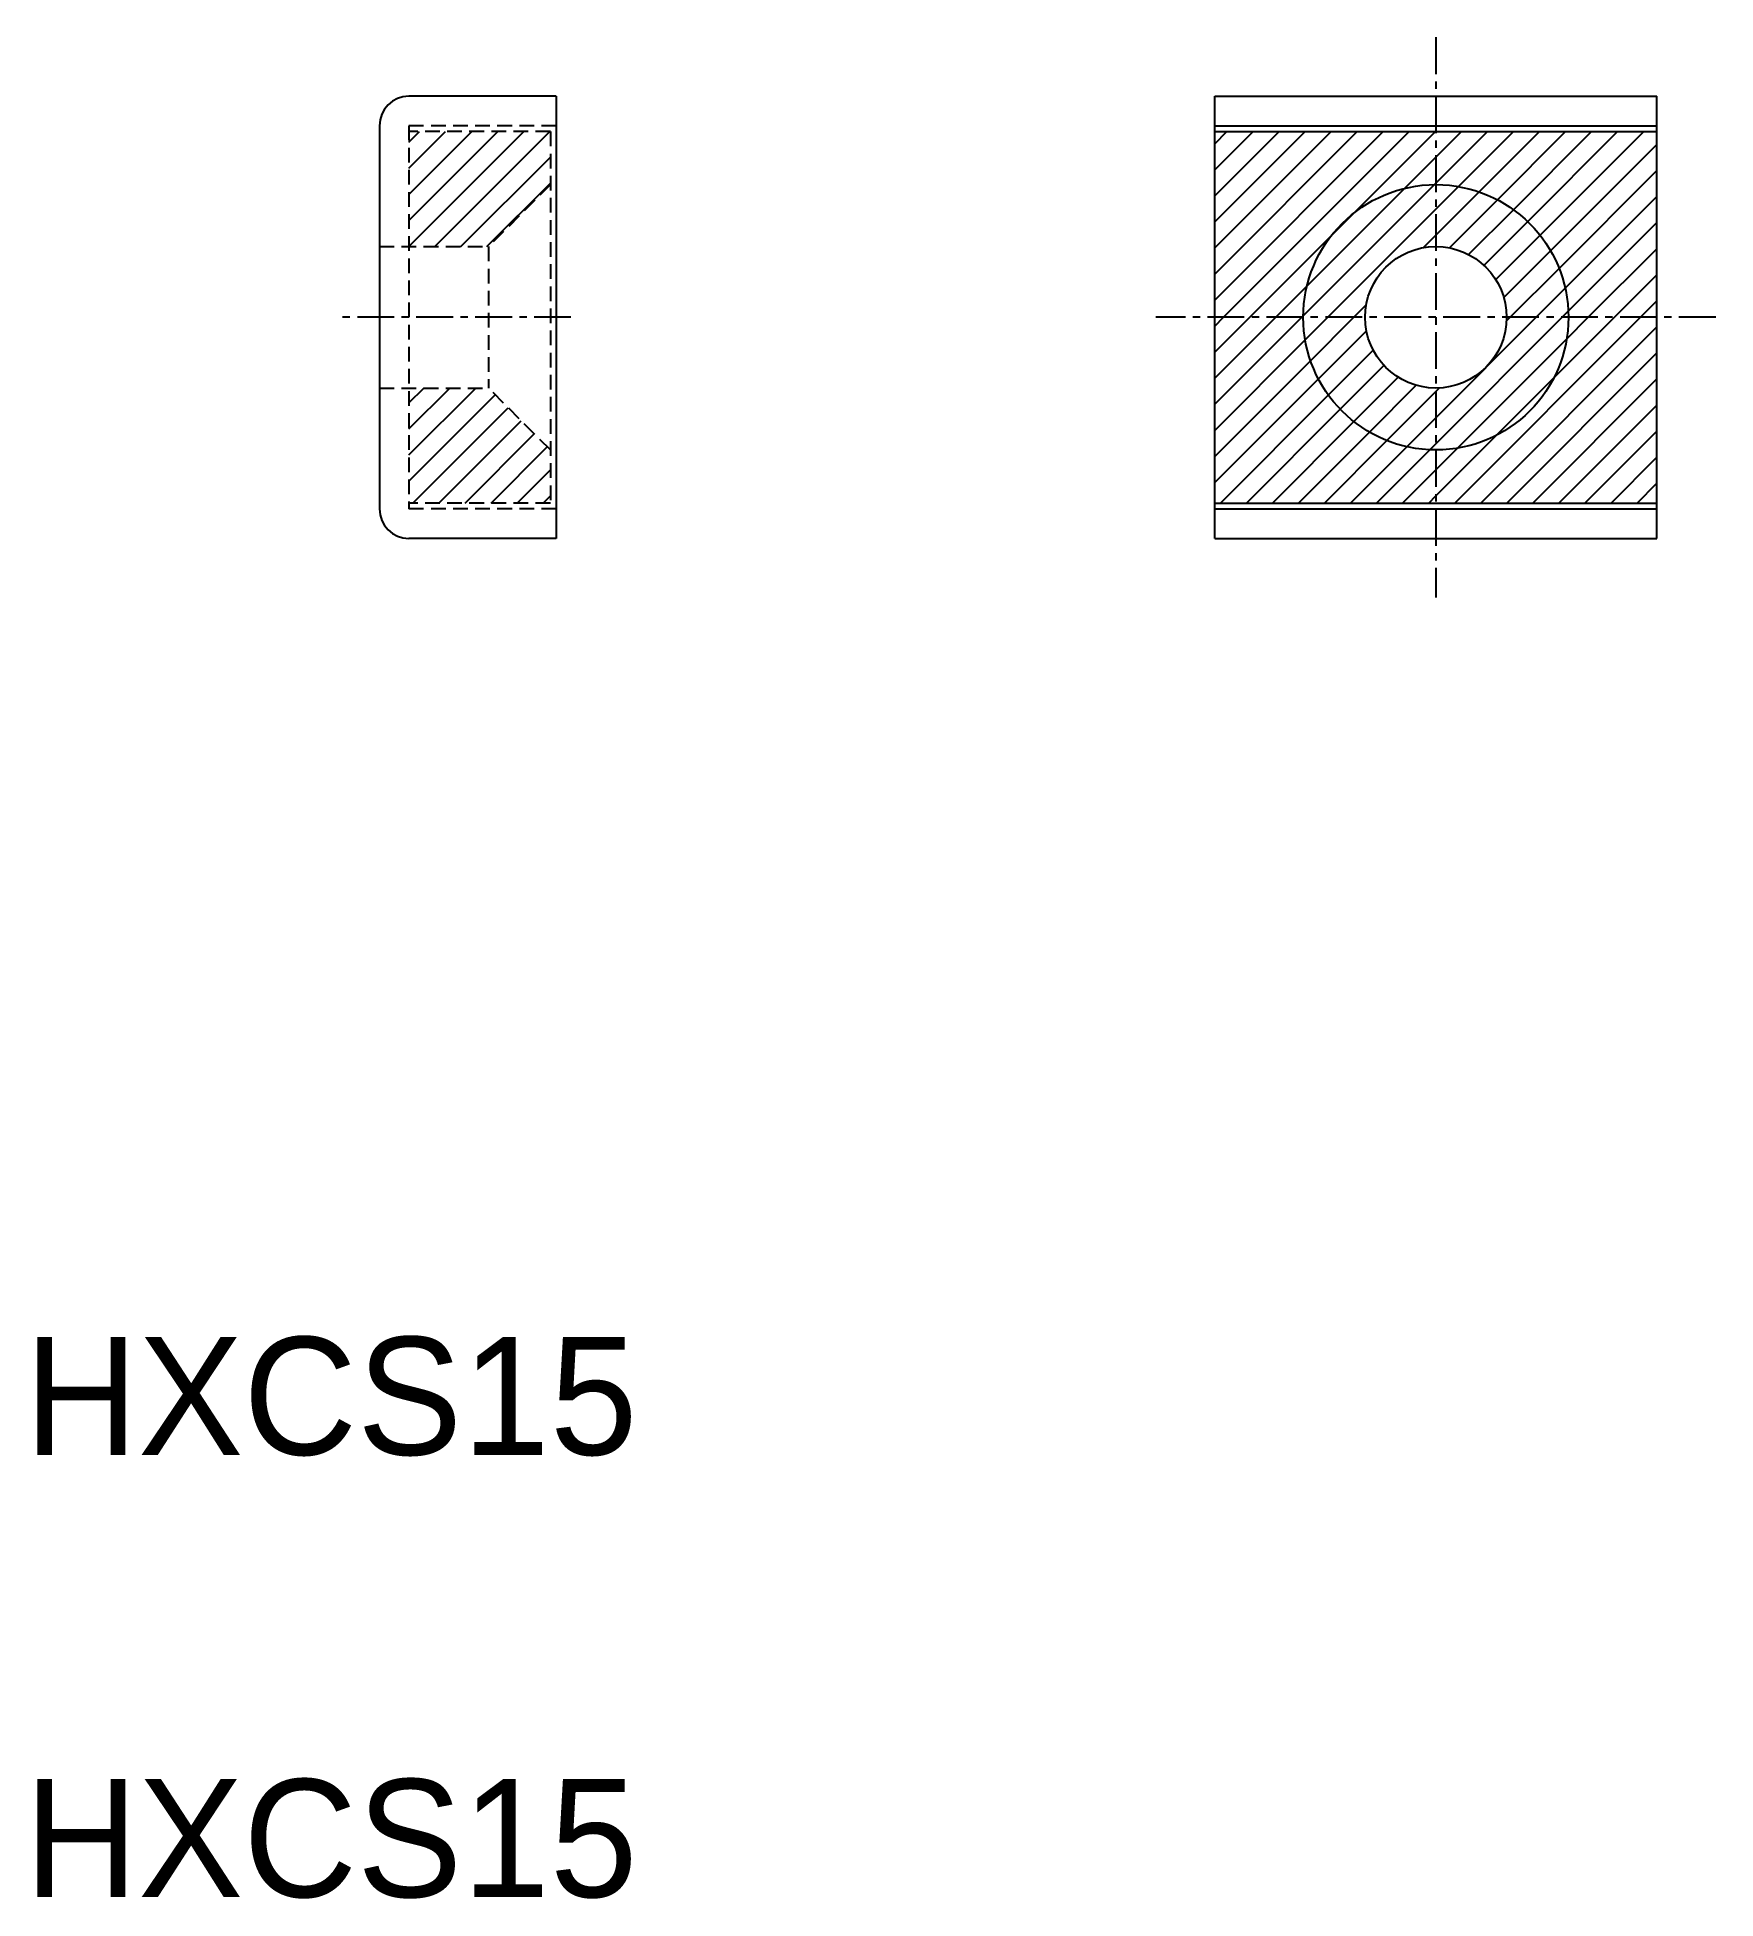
# Model space of a CAD drawing. Extents: x 253.4 to 310.4, y 114.5 to 177.7.
import ezdxf

# ---------------------------------------------------------------- set-up
doc = ezdxf.new("R2010")
doc.units = 0
doc.linetypes.add('CENTER', pattern=[2, 1.25, -0.25, 0.25, -0.25])
doc.linetypes.add('DASHED', pattern=[0.75, 0.5, -0.25])
doc.layers.get('0').update_dxf_attribs({"linetype": 'CONTINUOUS'})
doc.layers.add('CENTER', color=1, linetype='CENTER')

# ---------------------------------------------------------------- blocks, each defined once
blk = doc.blocks.new('*X14')
at = {"color": 0, "linetype": 'CONTINUOUS'}
for p, q in [((293.397, 168.769), (299.112, 174.484)), ((293.397, 169.653), (298.228, 174.484)), ((293.397, 170.537), (297.344, 174.484)), ((293.397, 171.421), (296.46, 174.484)), ((293.397, 172.305), (295.576, 174.484)), ((293.397, 173.189), (294.692, 174.484)), ((293.397, 174.073), (293.808, 174.484)), ((293.696, 168.184), (299.996, 174.484)), ((298.122, 171.727), (300.88, 174.484)), ((300.897, 172.734), (302.647, 174.484)), ((300.897, 173.618), (301.763, 174.484)), ((301.665, 172.618), (303.531, 174.484)), ((302.368, 172.437), (304.415, 174.484)), ((302.985, 172.17), (305.299, 174.484)), ((303.531, 171.833), (306.183, 174.484)), ((304.013, 171.431), (307.067, 174.484)), ((304.433, 170.967), (307.951, 174.484)), ((304.791, 170.44), (308.397, 174.047)), ((299.837, 172.557), (300.897, 173.618)), ((305.079, 169.845), (308.397, 173.163)), ((296.397, 168.234), (300.847, 172.684)), ((296.524, 169.245), (299.837, 172.557)), ((300.847, 172.684), (300.897, 172.734)), ((300.897, 171.85), (301.665, 172.618)), ((300.897, 170.966), (302.368, 172.437)), ((297.231, 168.184), (300.897, 171.85)), ((301.355, 170.54), (302.985, 172.17)), ((302.009, 170.311), (303.531, 171.833)), ((305.288, 169.17), (308.397, 172.279)), ((297.355, 170.959), (298.122, 171.727)), ((302.528, 169.945), (304.013, 171.431)), ((305.392, 168.39), (308.397, 171.395)), ((294.58, 168.184), (297.355, 170.959)), ((300.478, 170.547), (300.897, 170.966)), ((302.929, 169.462), (304.433, 170.967)), ((306.07, 168.184), (308.397, 170.511)), ((303.202, 168.852), (304.791, 170.44)), ((295.463, 168.184), (296.524, 169.245)), ((303.418, 168.184), (305.079, 169.845)), ((306.954, 168.184), (308.397, 169.627)), ((298.115, 168.184), (298.534, 168.603)), ((304.302, 168.184), (305.288, 169.17)), ((307.838, 168.184), (308.397, 168.743)), ((293.397, 165.234), (296.347, 168.184)), ((293.397, 166.118), (295.463, 168.184)), ((293.397, 167.002), (294.58, 168.184)), ((293.397, 167.886), (293.696, 168.184)), ((296.347, 168.184), (296.397, 168.234)), ((296.463, 167.416), (297.231, 168.184)), ((296.644, 166.713), (298.115, 168.184)), ((300.897, 163.895), (305.186, 168.184)), ((300.897, 164.779), (304.302, 168.184)), ((301.538, 161.884), (307.838, 168.184)), ((303.294, 168.06), (303.418, 168.184)), ((304.902, 166.132), (306.954, 168.184)), ((305.186, 168.184), (305.392, 168.39)), ((305.337, 167.451), (306.07, 168.184)), ((293.397, 164.35), (296.463, 167.416)), ((296.911, 166.096), (298.541, 167.726)), ((301.63, 163.744), (305.337, 167.451)), ((302.422, 161.884), (308.397, 167.86)), ((293.397, 163.466), (296.644, 166.713)), ((297.249, 165.55), (298.77, 167.072)), ((303.306, 161.884), (308.397, 166.976)), ((293.397, 162.582), (296.911, 166.096)), ((297.651, 165.068), (299.136, 166.554)), ((298.114, 164.648), (299.619, 166.153)), ((302.949, 164.179), (304.902, 166.132)), ((304.189, 161.884), (308.397, 166.092)), ((293.583, 161.884), (297.249, 165.55)), ((298.641, 164.291), (300.229, 165.879)), ((299.236, 164.002), (300.897, 165.663)), ((300.897, 165.663), (301.022, 165.787)), ((294.467, 161.884), (297.651, 165.068)), ((305.073, 161.884), (308.397, 165.208)), ((295.351, 161.884), (298.114, 164.648)), ((296.234, 161.884), (298.641, 164.291)), ((299.911, 163.793), (300.897, 164.779)), ((300.897, 162.127), (302.949, 164.179)), ((305.957, 161.884), (308.397, 164.324)), ((297.118, 161.884), (299.236, 164.002)), ((298.002, 161.884), (299.911, 163.793)), ((298.886, 161.884), (300.691, 163.689)), ((300.691, 163.689), (300.897, 163.895)), ((300.897, 163.011), (301.63, 163.744)), ((299.77, 161.884), (300.897, 163.011)), ((306.841, 161.884), (308.397, 163.44)), ((307.725, 161.884), (308.397, 162.556)), ((300.654, 161.884), (300.897, 162.127))]:
    blk.add_line(p, q, dxfattribs=at)
blk = doc.blocks.new('*X15')
at = {"color": 0, "linetype": 'CONTINUOUS'}
for p, q in [((266.046, 170.586), (269.944, 174.484)), ((266.046, 171.47), (269.06, 174.484)), ((266.046, 172.354), (268.176, 174.484)), ((266.046, 173.238), (267.292, 174.484)), ((266.046, 174.122), (266.408, 174.484)), ((266.927, 170.584), (270.827, 174.484)), ((267.811, 170.584), (270.846, 173.618)), ((268.695, 170.584), (270.846, 172.734)), ((266.046, 163.515), (268.315, 165.784)), ((266.046, 164.399), (267.431, 165.784)), ((266.046, 165.283), (266.547, 165.784)), ((266.046, 162.631), (268.972, 165.558)), ((266.182, 161.884), (269.414, 165.116)), ((267.066, 161.884), (269.856, 164.674)), ((267.95, 161.884), (270.298, 164.232)), ((268.834, 161.884), (270.74, 163.79)), ((269.718, 161.884), (270.846, 163.012)), ((270.602, 161.884), (270.846, 162.128))]:
    blk.add_line(p, q, dxfattribs=at)

msp = doc.modelspace()

# ---------------------------------------------------------------- linework, layer by layer
at = {"color": 7, "linetype": 'CONTINUOUS'}
for p, q in [((271.046, 175.684), (266.046, 175.684)), ((271.046, 175.684), (271.046, 160.684)), ((293.397, 160.684), (293.397, 175.684)), ((293.397, 175.684), (308.397, 175.684)), ((308.397, 160.684), (308.397, 175.684)), ((265.046, 174.684), (265.046, 161.684)), ((293.397, 174.684), (308.397, 174.684)), ((293.397, 174.484), (308.397, 174.484)), ((293.397, 161.884), (308.397, 161.884)), ((293.397, 161.684), (308.397, 161.684)), ((271.046, 160.684), (266.046, 160.684)), ((293.397, 160.684), (308.397, 160.684))]:
    msp.add_line(p, q, dxfattribs=at)
at = {"color": 3, "linetype": 'DASHED'}
for p, q in [((266.046, 174.684), (266.046, 161.684)), ((271.046, 174.684), (266.046, 174.684)), ((270.846, 174.484), (266.046, 174.484)), ((270.846, 174.484), (270.846, 161.884)), ((270.846, 172.684), (268.746, 170.584)), ((265.046, 170.584), (268.746, 170.584)), ((268.746, 170.584), (268.746, 165.784)), ((265.046, 165.784), (268.746, 165.784)), ((270.846, 163.684), (268.746, 165.784)), ((270.846, 161.884), (266.046, 161.884)), ((271.046, 161.684), (266.046, 161.684))]:
    msp.add_line(p, q, dxfattribs=at)
at = {"color": 7, "linetype": 'CONTINUOUS'}
for radius in [4.5, 2.4]:
    msp.add_circle((300.897, 168.184), radius, dxfattribs=at)
for centre, start, end in [((266.046, 174.684), 90, 180), ((266.046, 161.684), 180, 270)]:
    msp.add_arc(centre, 1, start, end, dxfattribs=at)
at = {"layer": 'CENTER', "color": 1, "linetype": 'CENTER'}
for p, q in [((300.897, 177.684), (300.897, 158.684)), ((271.546, 168.184), (263.546, 168.184)), ((310.397, 168.184), (291.397, 168.184))]:
    msp.add_line(p, q, dxfattribs=at)

# ---------------------------------------------------------------- block references
at = {"color": 3, "linetype": 'CONTINUOUS'}
for name in ['*X15', '*X14']:
    msp.add_blockref(name, (0, 0), dxfattribs=at)

# ---------------------------------------------------------------- texts
at = {"color": 7, "linetype": 'CONTINUOUS'}
for p in [(252.993, 129.599), (252.993, 114.599)]:
    msp.add_text('HXCS15', height=4, dxfattribs=at).set_placement(p)

doc.saveas('drawing.dxf')
